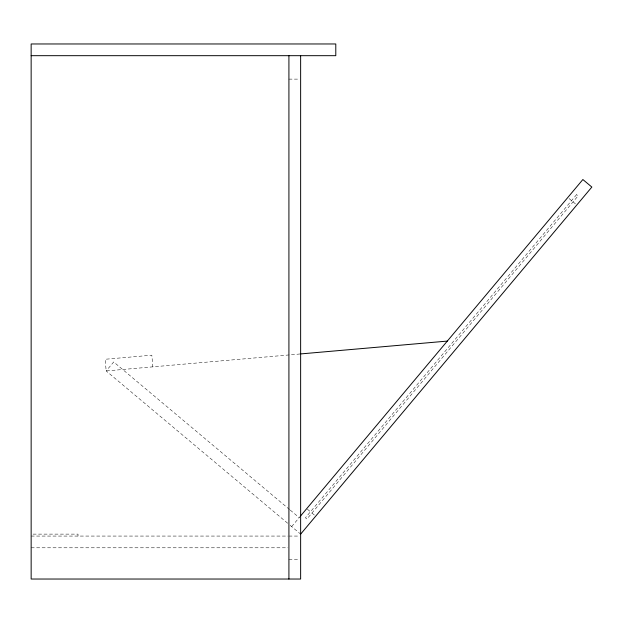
<?xml version="1.0" encoding="UTF-8"?>
<svg xmlns="http://www.w3.org/2000/svg" width="623" height="623" viewBox="0 0 623 623"><rect width="100%" height="100%" fill="white"/><g stroke="black" fill="none" stroke-linecap="round" stroke-linejoin="round"><path stroke-width="0.47" stroke-dasharray="3.12 2.34" d="M291.657 526.591L300.099 516.537M299.998 353.981L106.167 370.942L105.147 359.269L151.833 355.18L152.853 366.854M288.916 79.121L299.733 79.121M33.066 534.121L78.015 534.121L78.015 536.068M31.15 536.068L287.943 536.068M288.916 536.068L299.733 536.068M31.15 547.788L287.943 547.788M288.916 559.509L299.733 559.509M569.056 198.527L571.548 200.622M573.051 201.875L575.543 203.97M307.349 509.162L310.464 511.771M311.959 513.033L314.451 515.12M289.508 509.489L113.698 361.963L106.167 370.942L289.422 524.714M290.256 510.112L299.188 517.612M290.17 525.337L299.943 533.537M576.571 194.641L305.441 517.76L306.937 519.014L578.066 195.895L576.571 194.641"/><path stroke-width="0.93" d="M300.411 516.163L582.871 179.533L591.85 187.064L300.636 534.121M300.964 353.895L447.306 341.093M31.15 55.681L335.789 55.681L335.789 43.968L31.15 43.968L31.15 579.032L300.636 579.032L300.636 55.681M288.916 55.681L288.916 579.032"/></g></svg>
